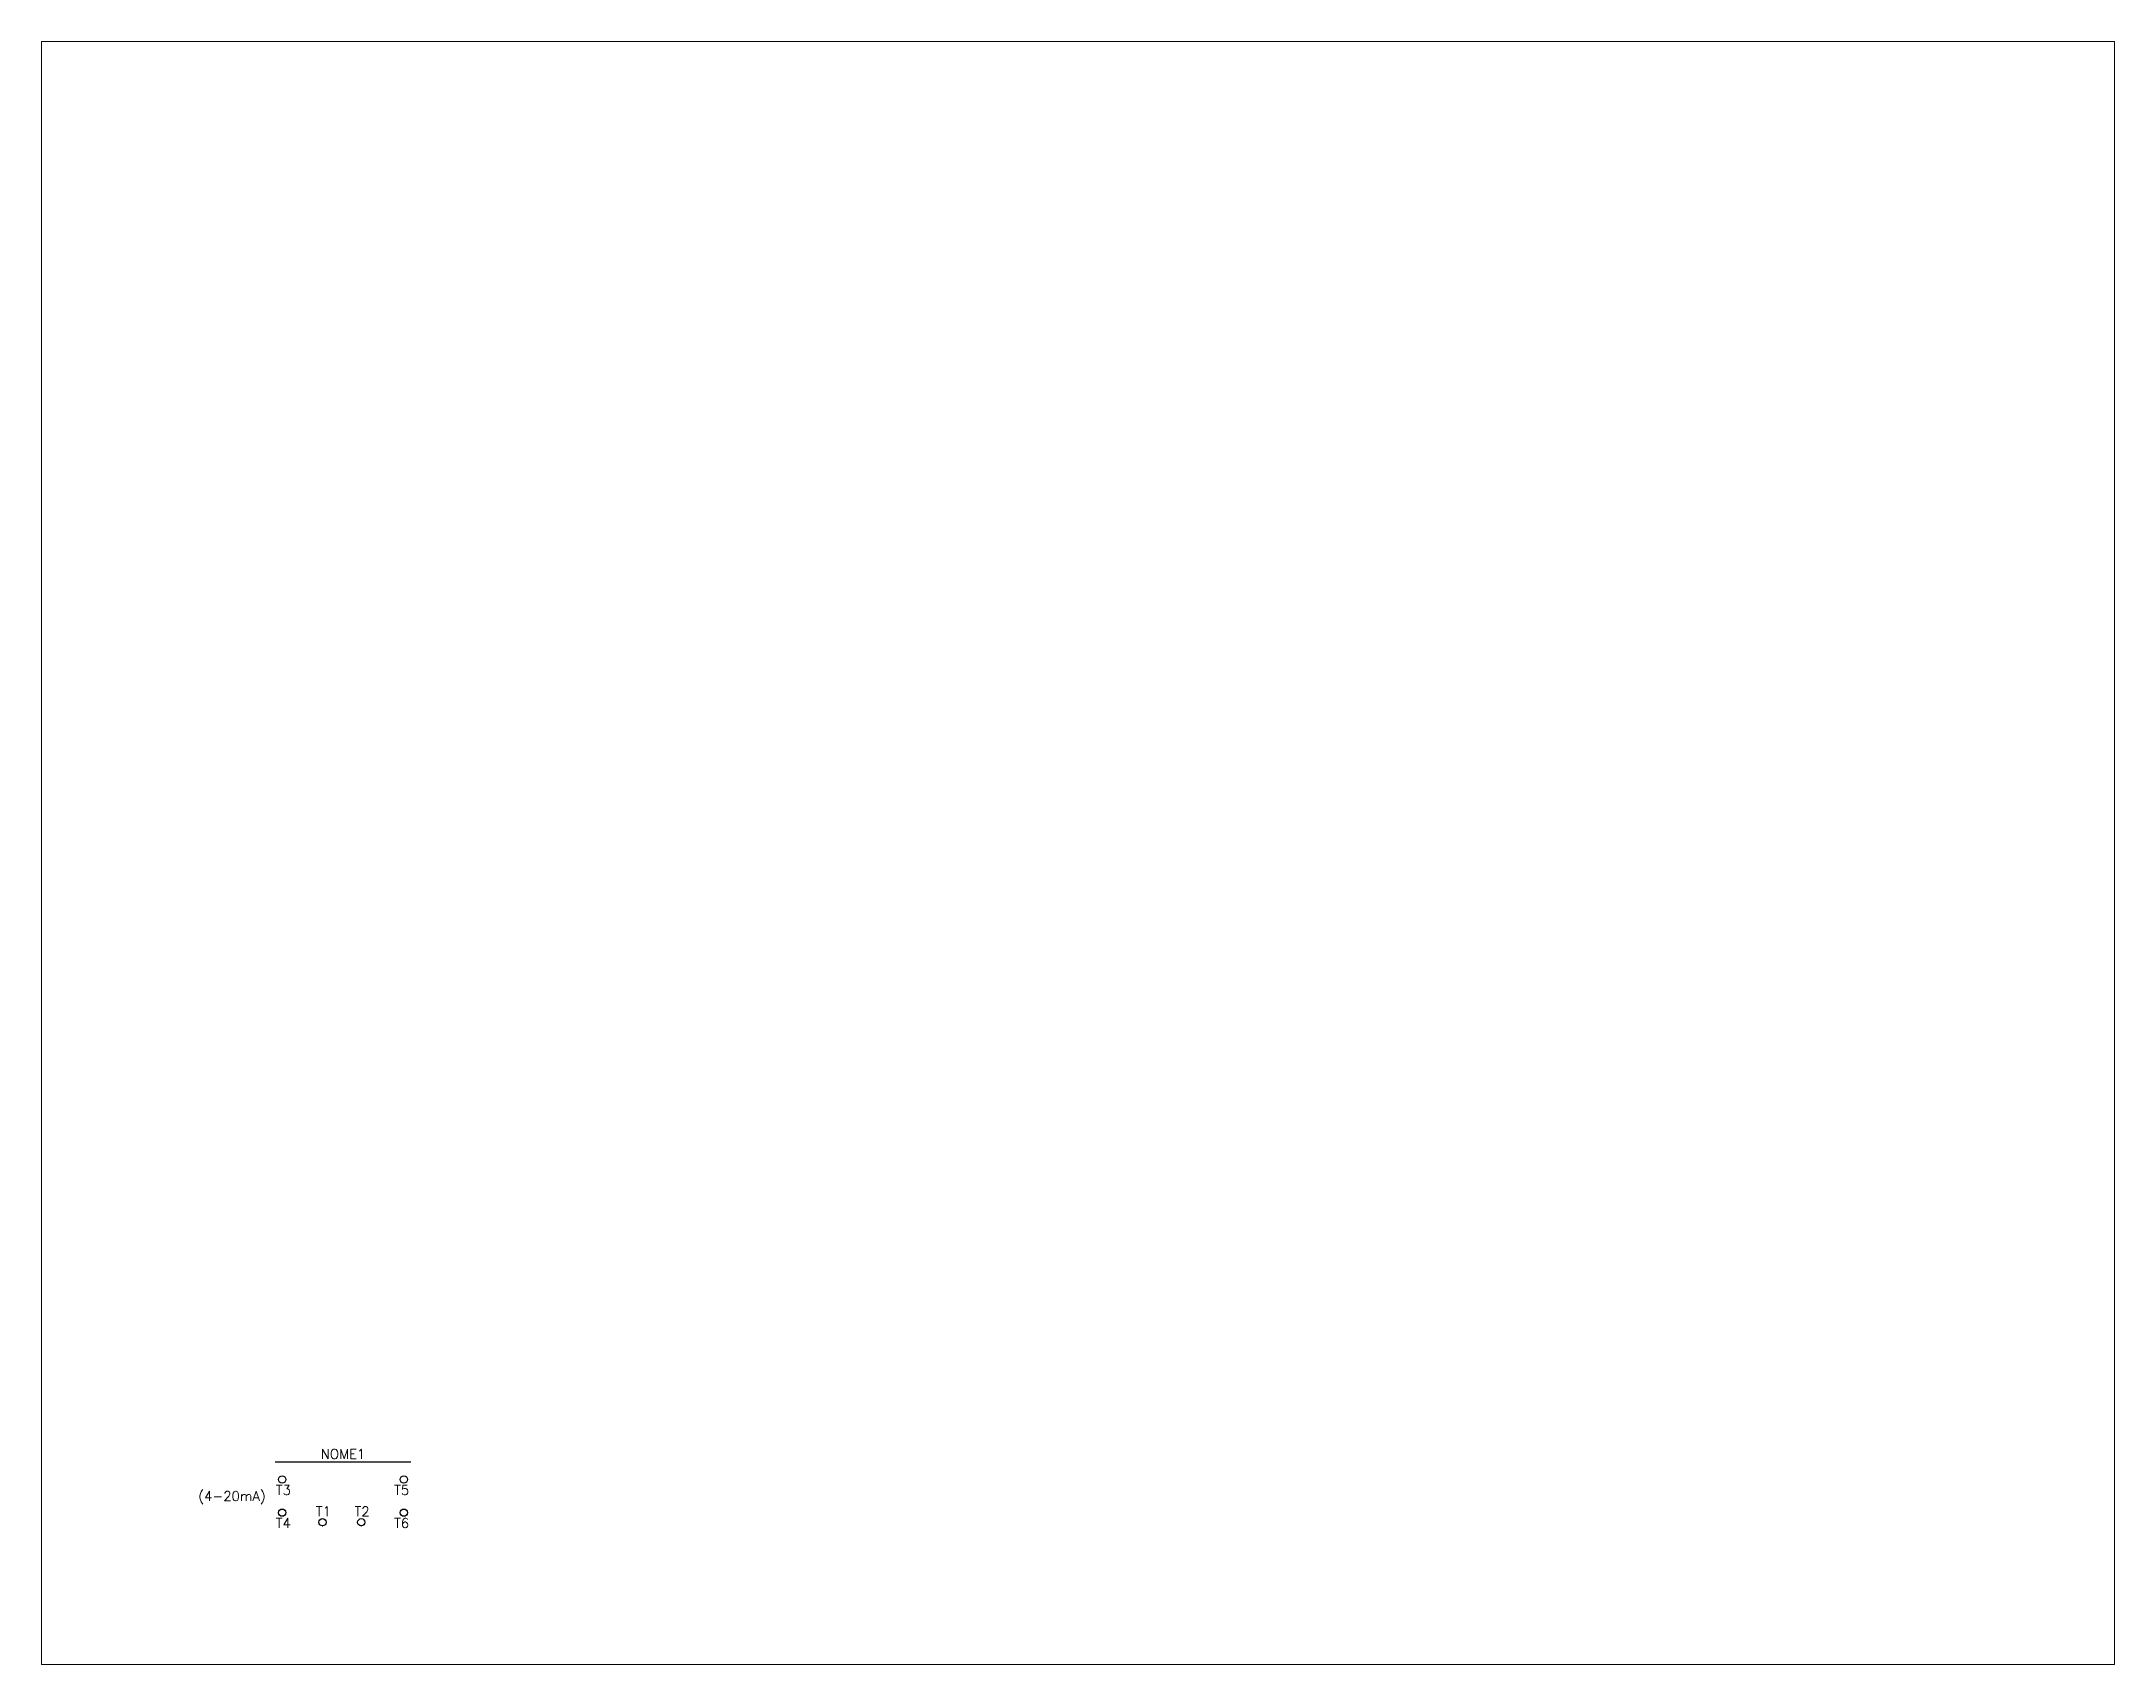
# Paper-space layout 'Layout1' of a CAD drawing. Extents: x 1.03 to 9.28, y 0.81 to 7.27.
# The model-space entities are those that its viewports show. They can reach past a viewport. Long polylines and large blocks are cut down to what shows.
import ezdxf
from ezdxf.enums import TextEntityAlignment as Align

# ---------------------------------------------------------------- set-up
doc = ezdxf.new("R2010")
doc.units = 0
doc.header["$LTSCALE"] = 10
doc.header["$MEASUREMENT"] = 0
doc.layers.get('0').update_dxf_attribs({"linetype": 'CONTINUOUS'})
doc.styles.add('ROMANS', font='romans.shx', dxfattribs={"height": 0.2})

# ---------------------------------------------------------------- blocks, each defined once
blk = doc.blocks.new('CON3')
blk.add_circle((0, 0), 1)

msp = doc.modelspace()

# ---------------------------------------------------------------- linework, layer by layer
at = {"color": 7}
msp.add_line((72.51, 22.92), (44.51, 22.92), dxfattribs=at)
at = {"lineweight": 5}
for p, q in [((45.23, 19.33), (45.13, 19.33)), ((71.9, 19.33), (71.8, 19.33)), ((45.23, 12.5), (45.13, 12.5)), ((54.29, 9.77), (54.29, 9.67)), ((62.28, 9.77), (62.28, 9.67)), ((71.9, 12.5), (71.8, 12.5))]:
    msp.add_line(p, q, dxfattribs=at)

# ---------------------------------------------------------------- block references
at = {"color": 7, "xscale": 0.75, "yscale": 0.75, "zscale": 0.75}
for p in [(45.98, 19.33), (71.05, 19.33), (45.98, 12.5), (71.05, 12.5), (54.29, 10.52), (62.28, 10.52)]:
    msp.add_blockref('CON3', p, dxfattribs=at)

# ---------------------------------------------------------------- texts
at = {"lineweight": 5, "style": 'ROMANS'}
msp.add_text('(4-20mA)', height=2, dxfattribs=at).set_placement((28.69, 15.92), align=Align.MIDDLE_LEFT)
at = {"lineweight": 5, "style": 'ROMANS', "flags": 4}
msp.add_attdef('NOME1', text='NOME1', height=2, dxfattribs=at).set_placement((58.51, 24.59), align=Align.MIDDLE_CENTER)
at = {"style": 'ROMANS', "flags": 4}
for tag, text, p in [('T3', 'T3', (44.68, 17.16)), ('T1', 'T1', (52.92, 12.79)), ('T2', 'T2', (60.91, 12.75)), ('T4', 'T4', (44.68, 10.34))]:
    msp.add_attdef(tag, text=text, height=2, dxfattribs=at).set_placement(p, align=Align.MIDDLE_LEFT)
for tag, text, p in [('T5', 'T5', (72.13, 17.16)), ('T6', 'T6', (72.13, 10.34))]:
    msp.add_attdef(tag, text=text, height=2, dxfattribs=at).set_placement(p, align=Align.MIDDLE_RIGHT)

psp = doc.layouts.get("Layout1")

# ---------------------------------------------------------------- viewports
at = {"layer": '0', "view_target_point": (-23.7891, -51.5)}
psp.add_viewport(center=(5.1562, 4.0382), size=(8.25, 6.461111), view_center_point=(233.7877, 200), view_height=334.634538, dxfattribs=at)

doc.saveas('drawing.dxf')
